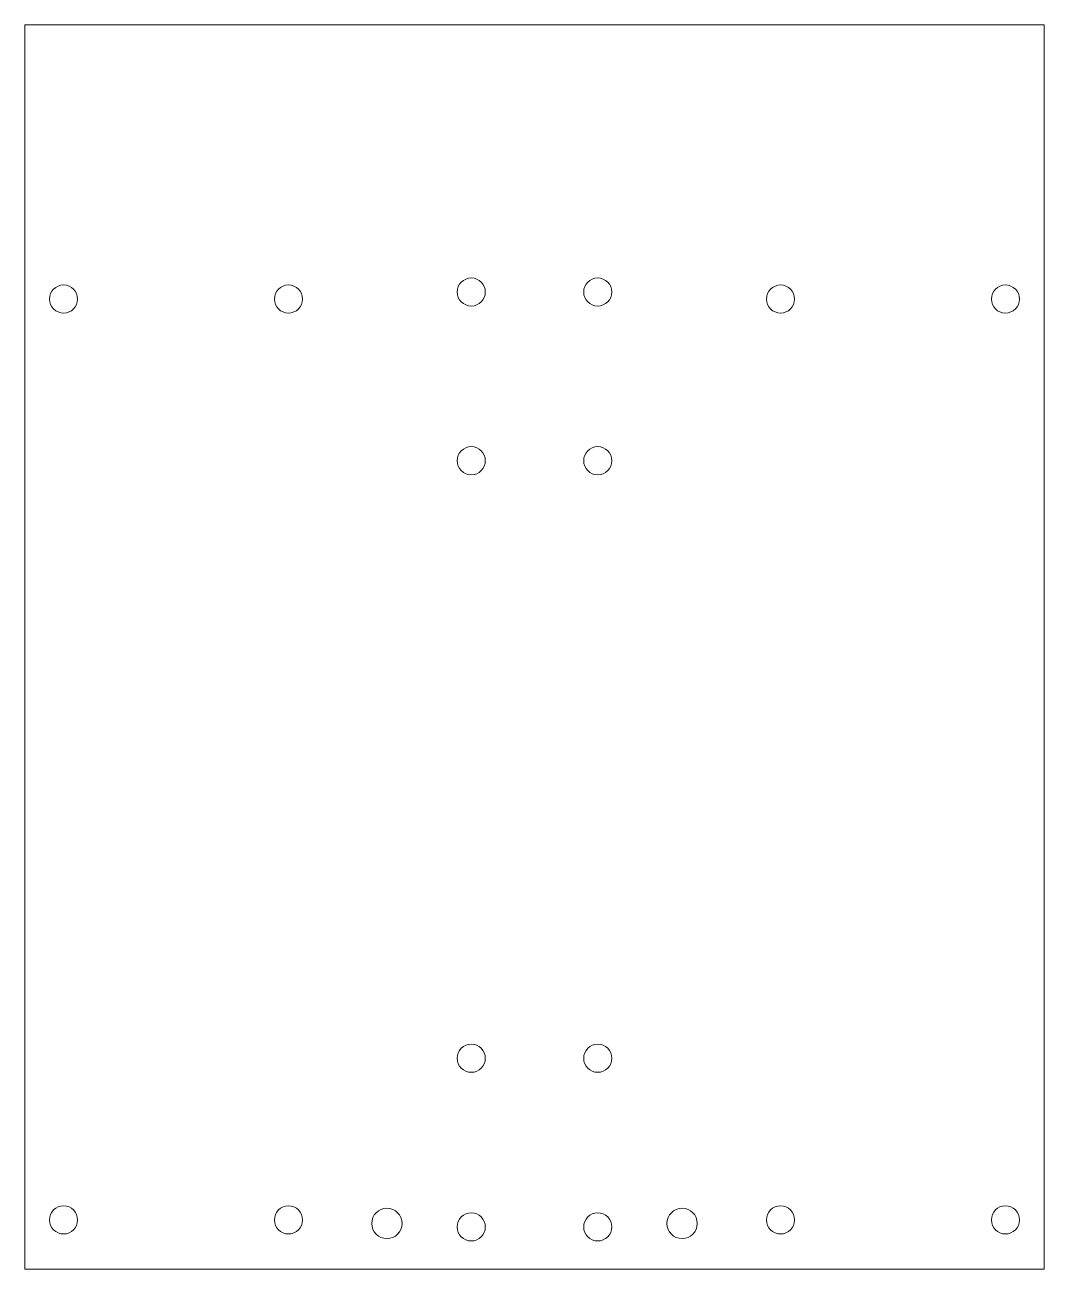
# Model space of a CAD drawing. Header units: millimetres. Extents: x -72 to 72, y -72 to 104.
import ezdxf

# ---------------------------------------------------------------- set-up
doc = ezdxf.new("R2010")
doc.units = ezdxf.units.MM

msp = doc.modelspace()

# ---------------------------------------------------------------- linework, layer by layer
at = {"color": 7, "linetype": 'Continuous', "lineweight": 15}
for p, q in [((-72.5, 104.5), (-72.5, -72.5)), ((72.5, 104.5), (-72.5, 104.5)), ((72.5, 104.5), (72.5, -72.5)), ((-72.5, -72.5), (72.5, -72.5))]:
    msp.add_line(p, q, dxfattribs=at)
for centre, radius in [((-67, 65.5), 2), ((-35, 65.5), 2), ((-9, 66.5), 2), ((9, 66.5), 2), ((35, 65.5), 2), ((67, 65.5), 2), ((-9, 42.5), 2), ((9, 42.5), 2), ((-9, -42.5), 2), ((9, -42.5), 2), ((-67, -65.5), 2), ((-35, -65.5), 2), ((35, -65.5), 2), ((67, -65.5), 2), ((-21, -66), 2.16), ((-9, -66.5), 2), ((9, -66.5), 2), ((21, -66), 2.16)]:
    msp.add_circle(centre, radius, dxfattribs=at)

doc.saveas('drawing.dxf')
